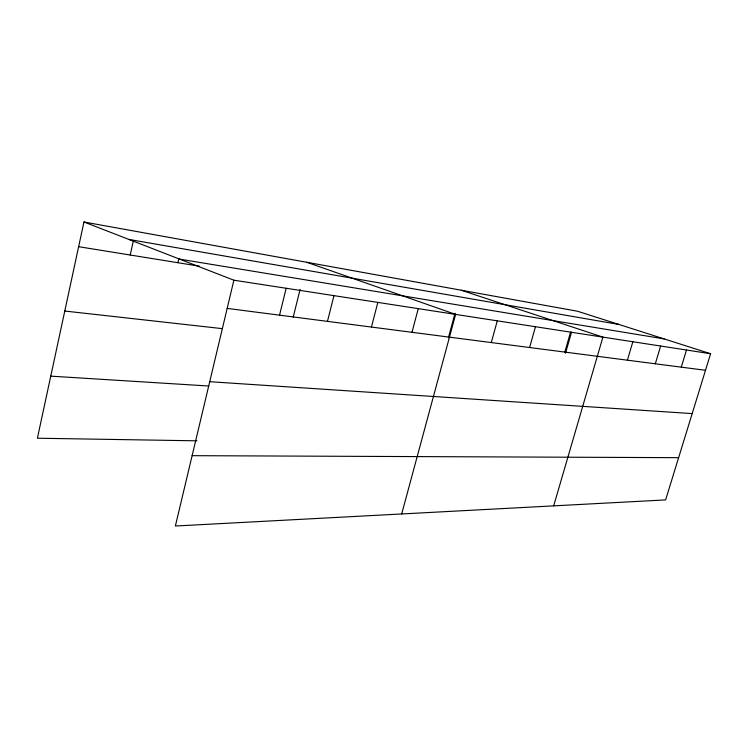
<?xml version="1.0" encoding="UTF-8"?>
<svg xmlns="http://www.w3.org/2000/svg" width="748" height="748" viewBox="0 0 748 748"><rect width="100%" height="100%" fill="white"/><g stroke="black" fill="none" stroke-linecap="round" stroke-linejoin="round"><path stroke-width="1.12" d="M83.954 221.988L233.881 280.201L175.378 526.012L665.626 499.907L710.6 353.739L577.559 311.252L83.954 221.988L37.4 438.216L196.902 440.824M130.208 255.012L133.471 240.342M177.912 262.716L178.903 258.378M279.546 315.17L286.157 288.27M293.216 317.152L300.088 289.382M327.456 321.369L333.954 295.638M371.457 327.063L377.834 302.407M411.989 332.308L418.254 308.644M448.389 337.816L455.008 313.281M401.685 513.96L455.616 314.403L306.792 262.286M491.296 342.565L497.298 320.836M529.603 347.53L535.475 326.726M564.834 352.084L570.556 332.14M565.507 353.215L571.566 332.103M553.679 505.863L602.916 337.124L461.245 290.224M627.394 360.181L632.864 341.743M655.304 363.799L660.643 346.034M681.278 367.156L686.486 350.017M192.114 455.672L678.623 457.664M50.761 376.141L208.786 386.015M209.721 381.704L692.181 413.597M64.786 311.037L222.427 328.653M227.168 308.391L705.504 370.288M233.881 280.201L710.6 353.739M78.643 246.69L199.473 266.195M179.632 259.135L664.13 338.9M128.88 239.435L618.97 324.482"/></g></svg>
